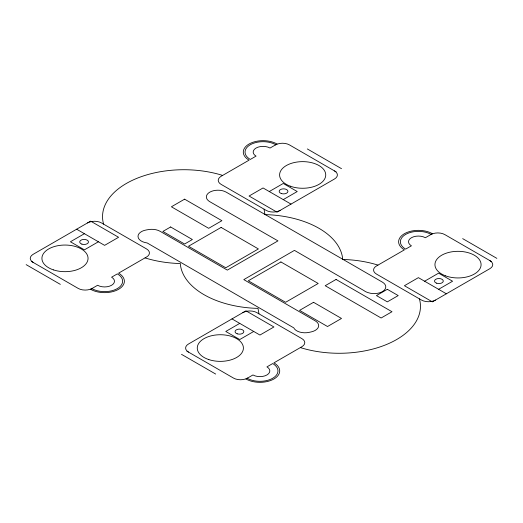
<?xml version="1.0" encoding="UTF-8"?>
<svg xmlns="http://www.w3.org/2000/svg" width="523" height="523" viewBox="0 0 523 523"><rect width="100%" height="100%" fill="white"/><g stroke="black" fill="none" stroke-linecap="round" stroke-linejoin="round"><path stroke-width="0.78" d="M84.406 233.696L70.422 241.77L84.406 249.844L98.389 241.77M269.267 191.542L283.25 183.468L297.227 191.542L283.25 199.616M239.75 323.384L225.773 331.458L239.75 339.532L253.733 331.458M424.611 281.23L438.594 273.156L452.578 281.23L438.594 289.304M222.589 175.44L220.732 174.839A81.287 46.933 0 0 0 136.045 178.689A81.287 46.933 0 0 0 103.541 223.994L103.593 224.145M377.933 265.128L376.076 264.527A81.287 46.933 0 0 0 345.553 259.558L342.65 259.493L342.539 257.819A81.287 46.933 0 0 0 267.881 214.711L264.978 214.646L264.063 209.167M145.067 257.872L146.924 258.473A81.287 46.933 0 0 0 177.447 263.442L180.35 263.507L180.461 265.181A81.287 46.933 0 0 0 255.119 308.289L258.022 308.354L258.937 313.833M300.411 347.56L302.268 348.161A81.287 46.933 0 0 0 386.955 344.311A81.287 46.933 0 0 0 419.459 299.006L419.407 298.855M264.965 214.437L226.217 192.163A11.643 6.721 0 0 0 209.749 192.183A11.643 6.721 0 0 0 209.788 201.688L277.961 240.881L227.335 270.11L160.071 231.277A11.643 6.721 0 0 0 148.656 229.564L146.466 229.924A11.643 6.721 0 0 0 138.013 236.599A11.643 6.721 0 0 0 147.179 242.953L293.763 327.849A11.643 6.721 0 0 0 309.152 332.353L311.185 331.909A11.643 6.721 0 0 0 315.264 320.874L243.803 279.615L294.442 250.38L364.041 290.651A11.643 6.721 0 0 0 366.473 292.037A20.907 12.068 0 0 0 368.218 292.671A11.643 6.721 0 0 0 383.339 291.004A11.643 6.721 0 0 0 382.372 282.126L343.186 259.506M265.351 214.659L342.63 259.186M307.328 148.944L341.506 168.674M462.672 238.632L496.85 258.362M336.067 171.812L289.461 144.904A9.885 5.707 0 0 0 275.484 144.904M491.411 261.5L444.812 234.592A9.885 5.707 0 0 0 430.828 234.592M291.017 204.101L263.056 187.953L249.072 196.027L277.033 212.175L334.511 178.984A9.885 5.707 0 0 0 334.511 170.916M446.361 293.789L418.4 277.641L404.416 285.715L432.384 301.863L489.861 268.678A9.885 5.707 0 0 0 489.861 260.604M76.639 229.211L104.6 245.359L118.584 237.285L90.616 221.137L33.139 254.322A9.885 5.707 0 0 0 33.139 262.396M231.983 318.899L259.944 335.047L273.928 326.973L245.967 310.825L188.489 344.016A9.885 5.707 0 0 0 188.489 352.084M31.589 261.5L78.189 288.408A9.885 5.707 0 0 0 92.172 288.408M186.933 351.188L233.539 378.096A9.885 5.707 0 0 0 247.516 378.096M26.15 264.638L60.328 284.368M181.494 354.326L215.672 374.056M247.209 378.273A18.017 10.401 0 0 0 272.686 378.273A18.017 10.401 0 0 0 272.686 363.563L266.939 366.885A9.885 5.707 0 0 1 266.939 374.958A9.885 5.707 0 0 1 252.955 374.958L245.967 378.992A19.769 11.414 0 0 0 273.928 378.992A19.769 11.414 0 0 0 273.928 362.851L301.889 346.703A9.885 5.707 0 0 0 301.889 338.629L256.839 312.623A9.885 5.707 0 0 0 242.862 312.623M431.142 234.415A18.017 10.401 0 0 0 405.658 234.415A18.017 10.401 0 0 0 405.658 249.125L411.411 245.803A9.885 5.707 0 0 1 411.411 237.73A9.885 5.707 0 0 1 425.389 237.73L432.384 233.696A19.769 11.414 0 0 0 404.416 233.696A19.769 11.414 0 0 0 404.416 249.844L376.455 265.985A9.885 5.707 0 0 0 376.455 274.059L421.505 300.065A9.885 5.707 0 0 0 435.489 300.065M91.858 288.585A18.017 10.401 0 0 0 117.342 288.585A18.017 10.401 0 0 0 117.342 273.875L111.589 277.197A9.885 5.707 0 0 1 111.589 285.27A9.885 5.707 0 0 1 97.611 285.27L90.616 289.304A19.769 11.414 0 0 0 118.584 289.304A19.769 11.414 0 0 0 118.584 273.156L146.545 257.015A9.885 5.707 0 0 0 146.545 248.941L101.495 222.935A9.885 5.707 0 0 0 87.511 222.935M275.791 144.727A18.017 10.401 0 0 0 250.314 144.727A18.017 10.401 0 0 0 250.314 159.437L256.061 156.116A9.885 5.707 0 0 1 256.061 148.042A9.885 5.707 0 0 1 270.045 148.042L277.033 144.008A19.769 11.414 0 0 0 249.072 144.008A19.769 11.414 0 0 0 249.072 160.149L221.111 176.297A9.885 5.707 0 0 0 221.111 184.371L266.161 210.377A9.885 5.707 0 0 0 280.138 210.377M184.606 199.165L171.4 206.788L208.684 228.316L221.889 220.693L184.606 199.165M170.622 226.969L162.856 231.454L184.606 244.012L192.372 239.527L170.622 226.969M221.111 227.42L188.489 246.255L225.773 267.776L258.395 248.941L221.111 227.42M280.916 261.951L248.294 280.786L285.578 302.307L318.2 283.473L280.916 261.951M336.067 279.439L325.195 285.715L381.117 318.004L391.989 311.728L336.067 279.439M313.539 302.307L299.561 310.381L327.522 326.522L341.506 318.455L313.539 302.307M387.334 289.304L376.455 295.58L387.334 301.863L398.206 295.58L387.334 289.304M237.246 333.831A4.393 2.537 0 0 0 243.836 331.634A4.393 2.537 0 0 0 237.246 329.438A4.393 2.537 0 0 0 237.246 333.831M208.801 359.582A23.071 13.317 0 0 0 243.404 348.05A23.071 13.317 0 0 0 208.801 336.518A23.071 13.317 0 0 0 208.801 359.582M436.345 283.113A4.393 2.537 0 0 0 443.275 281.302A4.393 2.537 0 0 0 437.091 278.739A4.393 2.537 0 0 0 436.345 283.113M445.622 275.869A23.071 13.317 0 0 0 481.062 265.22A23.071 13.317 0 0 0 447.361 252.825A23.071 13.317 0 0 0 445.622 275.869M81.895 244.143A4.393 2.537 0 0 0 88.485 241.946A4.393 2.537 0 0 0 81.895 239.75A4.393 2.537 0 0 0 81.895 244.143M53.451 269.894A23.071 13.317 0 0 0 88.054 258.362A23.071 13.317 0 0 0 53.451 246.83A23.071 13.317 0 0 0 53.451 269.894M281.361 193.562A4.393 2.537 0 0 0 287.951 191.366A4.393 2.537 0 0 0 281.361 189.169A4.393 2.537 0 0 0 281.361 193.562M290.272 186.181A23.071 13.317 0 0 0 325.711 175.532A23.071 13.317 0 0 0 292.017 163.137A23.071 13.317 0 0 0 290.272 186.181"/></g></svg>
